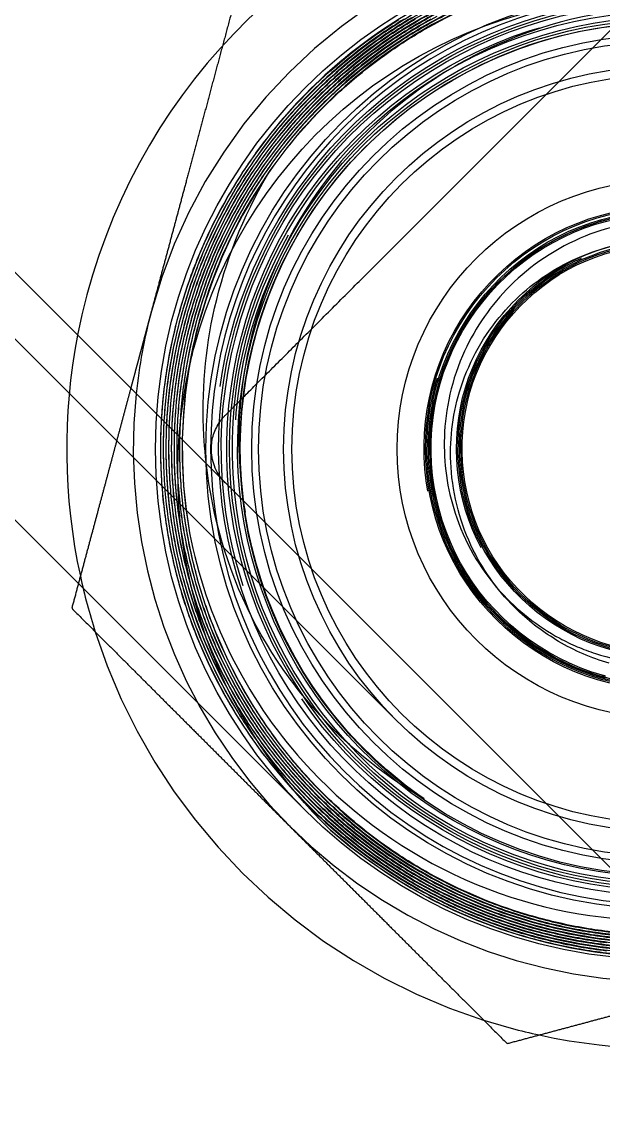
# Model space of a CAD drawing. Header units: millimetres. Extents: x -46397 to 283259, y -8690 to 23983.
# Drawn here: x -20093.39 to -20074.37, y -2672.55 to -2637.29 of the extents above; entities that cross this region are included whole.
import ezdxf

# ---------------------------------------------------------------- set-up
doc = ezdxf.new("R2010")
doc.units = ezdxf.units.MM
doc.linetypes.add('PHANTOM', pattern=[63.5, 31.75, -6.35, 6.35, -6.35, 6.35, -6.35])

# ---------------------------------------------------------------- blocks, each defined once
blk = doc.blocks.new('BO-2')
at = {"color": 251, "linetype": 'PHANTOM', "ltscale": 5}
for p, q in [((709.43, -651.312), (752.693, -694.575)), ((706.469, -654.272), (742.322, -690.125)), ((725.228, -664.936), (782.331, -722.039)), ((751.562, -680.182), (760.432, -671.312)), ((742.322, -690.125), (749.732, -697.535))]:
    blk.add_line(p, q, dxfattribs=at)
for radius in [16.7, 15.054, 13.94, 13.556, 13.329, 12.513, 12.241, 8.803]:
    blk.add_circle((761.541, -685.726), radius, dxfattribs=at)
for radius, start, end in [(19.601, 45, 169.0558), (17.425, 45, 105), (17.425, 105, 165), (14.897, 315, 182.4631), (15.826, 145.514, 189.9827), (7.743, 67.2144, 255), (17.425, 165, 174.0443), (19.601, 169.0558, 192.2521), (17.425, 174.0443, 225), (14.897, 182.4631, 267.5369), (19.601, 192.2521, 197.7479), (19.601, 197.7479, 252.2521), (17.425, 225, 275.9557), (16.602, 228.6069, 273.0731), (19.601, 252.2521, 257.7479), (19.601, 257.7479, 280.9442)]:
    blk.add_arc((761.541, -685.726), radius, start, end, dxfattribs=at)
for points in [[(756.101, -670.373), (754.999, -670.765), (753.955, -671.268), (752.969, -671.88)], [(752.566, -672.257), (753.542, -671.606), (754.57, -671.071), (755.65, -670.648)], [(753.57, -672.048), (754.572, -671.463), (755.63, -670.99), (756.747, -670.635)], [(753.757, -671.119), (752.734, -671.665), (751.754, -672.33), (750.868, -673.079)], [(751.985, -672.336), (752.458, -671.997), (752.955, -671.681), (753.463, -671.394)], [(755.054, -671.271), (753.997, -671.746), (752.994, -672.336), (752.055, -673.039)], [(754.701, -671.337), (754.175, -671.588), (753.657, -671.87), (753.162, -672.177)], [(753.309, -672.099), (753.806, -671.799), (754.317, -671.526), (754.842, -671.282)], [(753.738, -671.532), (752.717, -672.095), (751.769, -672.759), (750.893, -673.525)], [(752.967, -671.673), (752.474, -671.975), (751.996, -672.302), (751.535, -672.656)], [(753.84, -671.678), (753.332, -671.957), (752.841, -672.263), (752.365, -672.596)], [(754.044, -671.468), (753.53, -671.739), (753.027, -672.04), (752.541, -672.367)], [(752.549, -672.482), (753.029, -672.156), (753.532, -671.852), (754.049, -671.578)], [(752.969, -671.88), (752.476, -672.186), (751.996, -672.52), (751.534, -672.88)], [(751.864, -673.087), (752.329, -672.73), (752.813, -672.4), (753.309, -672.099)], [(749.389, -674.642), (750.174, -673.781), (751.039, -673.012), (751.985, -672.336)], [(749.896, -674.49), (750.7, -673.656), (751.59, -672.909), (752.566, -672.257)], [(749.905, -674.737), (750.707, -673.887), (751.588, -673.136), (752.549, -672.482)], [(753.162, -672.177), (752.17, -672.791), (751.259, -673.505), (750.426, -674.318)], [(750.788, -673.396), (751.227, -673.012), (751.691, -672.649), (752.168, -672.315)], [(751.535, -672.656), (751.073, -673.01), (750.626, -673.392), (750.203, -673.795)], [(752.365, -672.596), (751.89, -672.929), (751.429, -673.29), (750.989, -673.676)], [(750.868, -673.079), (749.982, -673.828), (749.181, -674.663), (748.465, -675.588)], [(749.353, -675.492), (750.098, -674.602), (750.934, -673.8), (751.864, -673.087)], [(751.534, -672.88), (751.072, -673.241), (750.633, -673.624), (750.217, -674.027)], [(748.429, -675.946), (749.123, -675.014), (749.909, -674.164), (750.788, -673.396)], [(750.893, -673.525), (750.455, -673.908), (750.033, -674.319), (749.638, -674.748)], [(750.203, -673.795), (749.356, -674.601), (748.607, -675.484), (747.953, -676.443)], [(750.989, -673.676), (750.107, -674.45), (749.325, -675.305), (748.639, -676.24)], [(749.315, -674.991), (749.7, -674.552), (750.112, -674.13), (750.54, -673.736)], [(750.217, -674.027), (749.384, -674.834), (748.642, -675.724), (747.993, -676.701)], [(747.932, -677.14), (748.554, -676.154), (749.273, -675.246), (750.09, -674.418)], [(748.755, -675.81), (749.113, -675.347), (749.494, -674.907), (749.896, -674.49)], [(750.426, -674.318), (750.009, -674.724), (749.611, -675.159), (749.24, -675.61)], [(749.203, -674.968), (748.433, -675.852), (747.769, -676.806), (747.21, -677.821)], [(749.638, -674.748), (749.242, -675.178), (748.873, -675.625), (748.529, -676.091)], [(748.774, -676.076), (749.125, -675.612), (749.504, -675.162), (749.905, -674.737)], [(747.415, -678.401), (747.95, -677.366), (748.607, -676.381), (749.353, -675.492)], [(748.465, -675.588), (748.107, -676.051), (747.772, -676.534), (747.467, -677.029)], [(749.24, -675.61), (748.87, -676.061), (748.527, -676.529), (748.211, -677.014)], [(748.751, -675.942), (748.039, -676.875), (747.44, -677.869), (746.951, -678.919)], [(747.46, -677.405), (747.757, -676.901), (748.082, -676.412), (748.429, -675.946)], [(747.759, -677.251), (748.063, -676.756), (748.397, -676.273), (748.755, -675.81)], [(748.529, -676.091), (748.185, -676.557), (747.866, -677.04), (747.572, -677.542)], [(747.804, -677.519), (748.101, -677.021), (748.424, -676.54), (748.774, -676.076)], [(747.993, -676.701), (747.343, -677.678), (746.808, -678.71), (746.386, -679.789)], [(747.953, -676.443), (747.626, -676.922), (747.322, -677.423), (747.045, -677.939)], [(748.211, -677.014), (747.894, -677.499), (747.605, -678.001), (747.342, -678.52)], [(746.271, -680.39), (746.655, -679.287), (747.152, -678.241), (747.759, -677.251)], [(747.08, -678.673), (747.335, -678.149), (747.622, -677.633), (747.932, -677.14)], [(746.535, -679.003), (746.772, -678.472), (747.037, -677.957), (747.327, -677.456)], [(746.995, -679.06), (747.238, -678.53), (747.508, -678.016), (747.804, -677.519)], [(747.045, -677.939), (746.769, -678.455), (746.521, -678.982), (746.303, -679.519)], [(747.553, -678.304), (747.011, -679.329), (746.583, -680.407), (746.273, -681.539)], [(746.697, -679.998), (746.907, -679.451), (747.147, -678.919), (747.415, -678.401)], [(747.342, -678.52), (747.079, -679.038), (746.842, -679.577), (746.637, -680.124)], [(745.906, -680.639), (746.087, -680.083), (746.298, -679.534), (746.535, -679.003)], [(746.355, -680.692), (746.537, -680.14), (746.753, -679.591), (746.995, -679.06)], [(746.303, -679.519), (745.867, -680.593), (745.545, -681.707), (745.342, -682.862)], [(745.964, -681.049), (746.13, -680.494), (746.326, -679.947), (746.552, -679.409)], [(746.386, -679.789), (746.175, -680.329), (745.993, -680.881), (745.84, -681.445)], [(745.964, -680.16), (745.768, -680.709), (745.6, -681.274), (745.464, -681.84)], [(746.637, -680.124), (746.227, -681.219), (745.942, -682.341), (745.78, -683.492)], [(746.159, -681.665), (746.307, -681.103), (746.487, -680.545), (746.697, -679.998)], [(745.784, -682.074), (745.915, -681.507), (746.078, -680.941), (746.271, -680.39)], [(745.189, -684.038), (745.308, -682.883), (745.546, -681.75), (745.906, -680.639)], [(745.629, -684.089), (745.748, -682.93), (745.99, -681.798), (746.355, -680.692)], [(745.863, -681.041), (745.531, -682.154), (745.319, -683.293), (745.23, -684.456)], [(745.555, -682.737), (745.662, -682.167), (745.798, -681.604), (745.964, -681.049)], [(745.84, -681.445), (745.686, -682.01), (745.563, -682.584), (745.472, -683.158)], [(745.647, -685.102), (745.692, -683.933), (745.863, -682.788), (746.159, -681.665)], [(746.273, -681.539), (745.964, -682.671), (745.784, -683.819), (745.73, -684.977)], [(745.464, -681.84), (745.191, -682.972), (745.04, -684.12), (745.01, -685.283)], [(745.589, -683.666), (745.663, -683.087), (745.77, -682.507), (745.906, -681.942)], [(745.829, -682.225), (745.578, -683.358), (745.45, -684.51), (745.447, -685.68)], [(745.485, -683.786), (745.554, -683.211), (745.653, -682.64), (745.784, -682.074)], [(745.328, -684.473), (745.373, -683.889), (745.449, -683.308), (745.555, -682.737)], [(745.7, -682.406), (745.581, -682.974), (745.493, -683.553), (745.436, -684.136)], [(745.845, -682.579), (745.731, -683.154), (745.648, -683.734), (745.597, -684.312)], [(745.834, -683.603), (745.909, -683.196), (746, -682.791), (746.106, -682.393)], [(745.342, -682.862), (745.139, -684.017), (745.061, -685.177), (745.105, -686.335)], [(745.472, -683.158), (745.289, -684.306), (745.23, -685.462), (745.296, -686.628)], [(746.71, -692.446), (745.605, -689.664), (745.289, -686.579), (745.834, -683.603)], [(745.371, -685.523), (745.377, -684.939), (745.416, -684.361), (745.485, -683.786)], [(745.522, -687.139), (745.418, -685.981), (745.44, -684.823), (745.589, -683.666)], [(745.78, -683.492), (745.699, -684.067), (745.649, -684.653), (745.631, -685.238)], [(745.547, -685.841), (745.543, -685.258), (745.57, -684.669), (745.629, -684.089)], [(745.436, -687.948), (745.276, -686.799), (745.239, -685.641), (745.328, -684.473)], [(745.597, -684.312), (745.546, -684.89), (745.527, -685.469), (745.539, -686.048)], [(745.73, -684.977), (745.676, -686.135), (745.75, -687.313), (745.955, -688.47)], [(745.445, -687.274), (745.389, -686.695), (745.364, -686.106), (745.371, -685.523)], [(745.631, -685.238), (745.614, -685.822), (745.629, -686.403), (745.675, -686.981)], [(745.447, -685.68), (745.446, -686.265), (745.477, -686.852), (745.539, -687.429)], [(745.539, -686.048), (745.552, -686.627), (745.595, -687.207), (745.671, -687.787)], [(745.195, -688.143), (745.109, -687.566), (745.054, -686.989), (745.03, -686.411)], [(745.105, -686.335), (745.127, -686.913), (745.179, -687.492), (745.263, -688.071)], [(745.296, -686.628), (745.329, -687.21), (745.394, -687.796), (745.489, -688.37)], [(746.15, -690.675), (745.793, -689.567), (745.558, -688.433), (745.445, -687.274)], [(745.772, -688.874), (745.657, -688.301), (745.573, -687.718), (745.522, -687.139)], [(745.675, -686.981), (745.721, -687.558), (745.799, -688.132), (745.908, -688.702)], [(745.953, -690.926), (745.581, -689.814), (745.333, -688.681), (745.205, -687.529)], [(745.566, -689.186), (745.443, -688.619), (745.349, -688.041), (745.286, -687.459)], [(745.539, -687.429), (745.601, -688.007), (745.694, -688.579), (745.817, -689.144)], [(745.334, -687.942), (745.413, -688.515), (745.522, -689.084), (745.662, -689.649)], [(746.284, -691.335), (745.883, -690.246), (745.595, -689.097), (745.436, -687.948)], [(745.671, -687.787), (745.747, -688.367), (745.855, -688.945), (745.993, -689.509)], [(745.263, -688.071), (745.347, -688.649), (745.462, -689.226), (745.606, -689.789)], [(745.489, -688.37), (745.584, -688.944), (745.709, -689.51), (745.864, -690.067)], [(746.303, -690.272), (746.135, -689.712), (746, -689.148), (745.896, -688.578)], [(745.908, -688.702), (746.017, -689.273), (746.158, -689.842), (746.331, -690.401)], [(745.288, -688.761), (745.395, -689.33), (745.531, -689.893), (745.697, -690.449)], [(746.207, -690.561), (746.032, -690.009), (745.887, -689.446), (745.772, -688.874)], [(746.661, -692.484), (746.177, -691.42), (745.812, -690.32), (745.566, -689.186)], [(745.769, -689.335), (746.032, -690.48), (746.414, -691.576), (746.909, -692.623)], [(745.606, -689.789), (745.894, -690.915), (746.298, -692), (746.818, -693.044)], [(745.662, -689.649), (745.803, -690.215), (745.975, -690.779), (746.175, -691.326)], [(745.697, -690.449), (745.864, -691.006), (746.061, -691.558), (746.287, -692.098)], [(746.819, -692.187), (746.585, -691.655), (746.381, -691.113), (746.207, -690.561)], [(747.4, -694.091), (746.81, -693.095), (746.325, -692.038), (745.953, -690.926)], [(747.931, -694.112), (747.32, -693.123), (746.822, -692.077), (746.438, -690.976)], [(746.175, -691.326), (746.575, -692.421), (747.086, -693.46), (747.707, -694.443)], [(747.828, -694.449), (747.199, -693.462), (746.685, -692.423), (746.284, -691.335)], [(746.287, -692.098), (746.739, -693.178), (747.298, -694.193), (747.959, -695.145)], [(747.611, -693.749), (747.318, -693.243), (747.053, -692.718), (746.819, -692.187)], [(746.927, -692.453), (747.414, -693.509), (748.01, -694.502), (748.715, -695.432)], [(747.632, -694.635), (747.316, -694.143), (747.025, -693.632), (746.765, -693.112)], [(746.818, -693.044), (747.078, -693.566), (747.368, -694.079), (747.682, -694.569)], [(748.368, -695.542), (748.018, -695.073), (747.696, -694.59), (747.4, -694.091)], [(748.932, -695.551), (748.572, -695.091), (748.236, -694.607), (747.931, -694.112)], [(748.037, -694.303), (748.349, -694.793), (748.687, -695.264), (749.049, -695.716)], [(748.649, -696.05), (748.286, -695.598), (747.947, -695.127), (747.632, -694.635)], [(747.707, -694.443), (748.017, -694.935), (748.357, -695.415), (748.72, -695.873)], [(748.847, -695.873), (748.485, -695.42), (748.143, -694.943), (747.828, -694.449)], [(749.691, -696.321), (749.303, -695.887), (748.934, -695.427), (748.595, -694.952)], [(748.661, -695.062), (749.006, -695.537), (749.373, -695.988), (749.763, -696.417)], [(749.644, -696.664), (749.248, -696.235), (748.874, -695.78), (748.528, -695.313)], [(748.715, -695.432), (749.067, -695.896), (749.448, -696.346), (749.848, -696.769)], [(749.489, -696.888), (749.094, -696.462), (748.717, -696.01), (748.368, -695.542)], [(748.732, -695.6), (749.442, -696.519), (750.243, -697.355), (751.139, -698.107)], [(749.049, -695.716), (749.411, -696.168), (749.798, -696.601), (750.21, -697.014)], [(749.805, -697.346), (749.397, -696.934), (749.011, -696.502), (748.649, -696.05)], [(750.004, -697.169), (749.596, -696.758), (749.21, -696.326), (748.847, -695.873)], [(750.92, -697.551), (750.489, -697.164), (750.079, -696.754), (749.691, -696.321)], [(752.259, -698.952), (751.308, -698.286), (750.436, -697.524), (749.644, -696.664)], [(749.848, -696.769), (750.248, -697.192), (750.669, -697.591), (751.11, -697.966)], [(752.107, -699.17), (751.152, -698.501), (750.279, -697.74), (749.489, -696.888)], [(751.297, -698.337), (750.843, -697.969), (750.412, -697.579), (750.004, -697.169)], [(750.21, -697.014), (750.622, -697.427), (751.061, -697.821), (751.514, -698.185)], [(751.102, -698.521), (750.647, -698.151), (750.214, -697.758), (749.805, -697.346)], [(753.398, -700.191), (752.378, -699.618), (751.434, -698.948), (750.563, -698.181)], [(753.655, -700.03), (752.635, -699.469), (751.686, -698.806), (750.807, -698.042)], [(751.11, -697.966), (751.551, -698.341), (752.012, -698.693), (752.494, -699.02)], [(751.139, -698.107), (751.587, -698.482), (752.058, -698.835), (752.541, -699.158)], [(752.765, -699.081), (752.276, -698.76), (751.803, -698.411), (751.355, -698.041)], [(751.149, -698.459), (752.054, -699.197), (753.024, -699.829), (754.059, -700.357)], [(751.156, -698.351), (751.605, -698.719), (752.076, -699.066), (752.566, -699.388)], [(752.716, -699.366), (752.227, -699.051), (751.751, -698.705), (751.297, -698.337)], [(753.746, -699.878), (753.233, -699.596), (752.735, -699.285), (752.259, -698.952)], [(755.329, -700.543), (754.246, -700.09), (753.232, -699.528), (752.283, -698.861)], [(753.595, -700.098), (753.085, -699.817), (752.585, -699.505), (752.107, -699.17)], [(752.541, -699.158), (753.024, -699.481), (753.522, -699.777), (754.035, -700.045)], [(752.566, -699.388), (753.546, -700.03), (754.578, -700.558), (755.66, -700.974)], [(755.818, -700.928), (754.726, -700.518), (753.692, -699.997), (752.716, -699.366)], [(753.046, -699.586), (753.541, -699.889), (754.058, -700.169), (754.587, -700.419)], [(756.961, -700.939), (755.842, -700.604), (754.774, -700.15), (753.757, -699.58)], [(753.017, -699.88), (753.518, -700.181), (754.037, -700.456), (754.564, -700.701)], [(755.318, -700.634), (754.783, -700.412), (754.259, -700.16), (753.746, -699.878)], [(754.968, -700.967), (754.434, -700.738), (753.907, -700.477), (753.398, -700.191)], [(755.159, -700.856), (754.626, -700.632), (754.104, -700.379), (753.595, -700.098)], [(755.234, -700.791), (754.696, -700.567), (754.165, -700.31), (753.655, -700.03)], [(754.035, -700.045), (754.548, -700.314), (755.076, -700.555), (755.619, -700.768)], [(754.564, -700.701), (755.091, -700.946), (755.628, -701.162), (756.175, -701.35)], [(754.587, -700.419), (755.645, -700.918), (756.74, -701.297), (757.871, -701.558)], [(758.657, -701.618), (757.502, -701.41), (756.387, -701.08), (755.318, -700.634)], [(758.666, -701.53), (757.526, -701.324), (756.413, -700.996), (755.329, -700.543)], [(756.796, -701.445), (756.238, -701.277), (755.693, -701.081), (755.159, -700.856)], [(756.874, -701.376), (756.319, -701.211), (755.772, -701.016), (755.234, -700.791)], [(755.619, -700.768), (756.162, -700.981), (756.722, -701.167), (757.284, -701.319)], [(755.66, -700.974), (756.743, -701.391), (757.887, -701.695), (759.034, -701.872)], [(757.49, -701.454), (756.927, -701.31), (756.364, -701.133), (755.818, -700.928)], [(757.066, -700.982), (757.629, -701.146), (758.198, -701.279), (758.77, -701.38)], [(757.273, -701.672), (756.712, -701.523), (756.156, -701.342), (755.608, -701.132)], [(758.563, -701.781), (757.992, -701.676), (757.429, -701.541), (756.874, -701.376)], [(757.284, -701.319), (758.407, -701.625), (759.55, -701.807), (760.713, -701.866)], [(758.77, -701.38), (759.913, -701.581), (761.069, -701.657), (762.239, -701.605)], [(759.196, -701.796), (758.623, -701.713), (758.054, -701.599), (757.49, -701.454)], [(757.871, -701.558), (758.436, -701.689), (759.011, -701.79), (759.593, -701.86)], [(762.126, -701.864), (760.967, -701.907), (759.811, -701.827), (758.657, -701.618)], [(760.398, -701.747), (759.814, -701.706), (759.237, -701.633), (758.666, -701.53)], [(758.935, -701.588), (759.511, -701.682), (760.088, -701.744), (760.667, -701.775)], [(760.02, -702.25), (759.439, -702.197), (758.856, -702.113), (758.284, -701.999)], [(759.034, -701.872), (760.18, -702.049), (761.338, -702.104), (762.506, -702.034)], [(760.928, -701.953), (760.346, -701.932), (759.768, -701.879), (759.196, -701.796)]]:
    blk.add_open_spline(points, degree=3, dxfattribs=at)
for points, knots in [([(753.623, -697.164), (752.499, -696.388), (751.488, -695.45), (748.794, -692.063), (747.719, -689.143), (747.519, -683.221), (748.395, -680.234), (751.765, -675.354), (754.249, -673.476), (759.866, -671.563), (762.983, -671.534), (768.638, -673.344), (771.16, -675.179), (774.625, -680.005), (775.559, -682.983), (775.468, -688.927), (774.443, -691.877), (770.826, -696.6), (768.244, -698.361), (762.522, -700.001), (759.397, -699.876), (753.821, -697.784), (751.384, -695.821), (748.149, -690.815), (747.36, -687.785), (747.744, -681.834), (748.916, -678.928), (752.772, -674.373), (755.446, -672.737), (761.261, -671.375), (764.385, -671.653), (769.87, -674.025), (772.216, -676.111), (775.211, -681.286), (775.852, -684.361), (775.174, -690.306), (773.857, -693.16), (769.768, -697.534), (767.008, -699.042), (761.115, -700.12), (757.998, -699.687), (752.619, -697.041), (750.372, -694.835), (747.626, -689.502), (747.134, -686.39), (748.106, -680.466), (749.567, -677.672), (753.878, -673.491), (756.718, -672.115), (762.676, -671.325), (765.778, -671.912), (771.038, -674.828), (773.181, -677.149), (775.67, -682.628), (776.009, -685.771), (774.743, -691.658), (773.142, -694.386), (768.616, -698.363), (765.703, -699.602), (759.695, -700.1), (756.616, -699.359), (751.489, -696.179), (749.456, -693.747), (747.232, -688.135), (747.047, -684.969), (748.604, -679.133), (750.343, -676.478), (755.074, -672.716), (758.053, -671.619), (764.098, -671.415), (767.147, -672.309), (772.127, -675.748), (774.044, -678.284), (775.997, -684.017), (776.026, -687.198), (774.178, -692.969), (772.306, -695.544), (767.38, -699.08), (764.341, -700.033), (758.274, -699.94), (755.263, -698.894), (750.443, -695.203), (748.647, -692.567), (746.973, -686.727), (747.1, -683.539), (749.236, -677.847), (751.238, -675.36), (756.347, -672.059), (759.44, -671.254), (765.514, -671.646), (768.479, -672.842), (773.127, -676.778), (774.797, -679.507), (776.187, -685.44), (775.902, -688.629), (773.482, -694.226), (771.353, -696.62), (766.072, -699.676), (762.934, -700.33), (756.868, -699.638), (753.955, -698.294), (749.492, -694.122), (747.953, -691.306), (746.853, -685.292), (747.295, -682.111), (749.995, -676.622), (752.246, -674.329), (757.688, -671.527), (760.864, -671.026), (766.908, -672.017), (769.76, -673.508), (774.026, -677.908), (775.43, -680.805), (776.236, -686.884), (775.637, -690.05), (772.661, -695.416), (770.293, -697.603), (764.702, -700.143), (761.495, -700.488), (755.489, -699.197), (752.705, -697.564), (748.647, -692.945), (747.384, -689.973), (746.875, -683.843), (747.631, -680.701), (750.877, -675.47), (753.357, -673.396), (759.083, -671.127), (762.313, -670.938), (768.268, -672.528), (770.976, -674.301), (774.815, -679.128), (775.934, -682.168), (776.142, -688.335), (775.23, -691.446), (771.721, -696.527), (769.134, -698.483), (763.285, -700.474), (760.039, -700.504), (754.152, -698.619), (751.525, -696.709), (747.917, -691.684), (746.945, -688.583), (747.041, -682.394), (748.108, -679.322), (751.873, -674.405), (754.562, -672.572), (760.52, -670.865), (763.773, -670.994), (769.579, -673.173), (772.116, -675.216), (775.484, -680.428), (776.305, -683.583), (775.905, -689.779), (774.684, -692.804), (770.669, -697.545), (767.886, -699.249), (761.833, -700.666), (758.58, -700.376), (752.87, -697.908), (750.429, -695.736), (747.312, -690.348), (746.644, -687.147), (747.35, -680.959), (748.721, -677.989), (752.977, -673.436), (755.85, -671.866), (761.984, -670.744), (765.229, -671.195), (770.827, -673.949), (773.166, -676.245), (776.024, -681.796), (776.536, -685.036), (775.524, -691.201), (774.004, -694.109), (769.516, -698.461), (766.56, -699.892), (760.36, -700.715), (757.131, -700.103), (751.658, -697.068), (749.427, -694.653), (746.837, -688.951), (746.485, -685.68), (747.802, -679.553), (749.468, -676.714), (754.178, -672.576), (757.209, -671.287), (760.711, -670.997), (761.087, -670.98), (761.464, -670.979)], [0.0042069, 0.0042069, 0.0042069, 0.0042069, 0.0078125, 0.0078125, 0.015625, 0.015625, 0.0234375, 0.0234375, 0.03125, 0.03125, 0.0390625, 0.0390625, 0.046875, 0.046875, 0.0546875, 0.0546875, 0.0625, 0.0625, 0.0703125, 0.0703125, 0.078125, 0.078125, 0.0859375, 0.0859375, 0.09375, 0.09375, 0.1015625, 0.1015625, 0.109375, 0.109375, 0.1171875, 0.1171875, 0.125, 0.125, 0.1328125, 0.1328125, 0.140625, 0.140625, 0.1484375, 0.1484375, 0.15625, 0.15625, 0.1640625, 0.1640625, 0.171875, 0.171875, 0.1796875, 0.1796875, 0.1875, 0.1875, 0.1953125, 0.1953125, 0.203125, 0.203125, 0.2109375, 0.2109375, 0.21875, 0.21875, 0.2265625, 0.2265625, 0.234375, 0.234375, 0.2421875, 0.2421875, 0.25, 0.25, 0.2578125, 0.2578125, 0.265625, 0.265625, 0.2734375, 0.2734375, 0.28125, 0.28125, 0.2890625, 0.2890625, 0.296875, 0.296875, 0.3046875, 0.3046875, 0.3125, 0.3125, 0.3203125, 0.3203125, 0.328125, 0.328125, 0.3359375, 0.3359375, 0.34375, 0.34375, 0.3515625, 0.3515625, 0.359375, 0.359375, 0.3671875, 0.3671875, 0.375, 0.375, 0.3828125, 0.3828125, 0.390625, 0.390625, 0.3984375, 0.3984375, 0.40625, 0.40625, 0.4140625, 0.4140625, 0.421875, 0.421875, 0.4296875, 0.4296875, 0.4375, 0.4375, 0.4453125, 0.4453125, 0.453125, 0.453125, 0.4609375, 0.4609375, 0.46875, 0.46875, 0.4765625, 0.4765625, 0.484375, 0.484375, 0.4921875, 0.4921875, 0.5, 0.5, 0.5078125, 0.5078125, 0.515625, 0.515625, 0.5234375, 0.5234375, 0.53125, 0.53125, 0.5390625, 0.5390625, 0.546875, 0.546875, 0.5546875, 0.5546875, 0.5625, 0.5625, 0.5703125, 0.5703125, 0.578125, 0.578125, 0.5859375, 0.5859375, 0.59375, 0.59375, 0.6015625, 0.6015625, 0.609375, 0.609375, 0.6171875, 0.6171875, 0.625, 0.625, 0.6328125, 0.6328125, 0.640625, 0.640625, 0.6484375, 0.6484375, 0.65625, 0.65625, 0.6640625, 0.6640625, 0.671875, 0.671875, 0.6796875, 0.6796875, 0.6875, 0.6875, 0.6953125, 0.6953125, 0.703125, 0.703125, 0.7109375, 0.7109375, 0.71875, 0.71875, 0.7265625, 0.7265625, 0.7275, 0.7275, 0.7275, 0.7275]), ([(752.168, -672.315), (752.645, -671.981), (753.136, -671.675), (753.643, -671.395), (754.15, -671.115), (754.671, -670.862), (755.208, -670.636)], [0.388944973, 0.388944973, 0.388944973, 0.388944973, 0.390053079, 0.390053079, 0.390053079, 0.391161184, 0.391161184, 0.391161184, 0.391161184]), ([(752.795, -672.213), (753.281, -671.898), (753.783, -671.609), (754.301, -671.348), (754.82, -671.086), (755.358, -670.85), (755.906, -670.645)], [0.195026539, 0.195026539, 0.195026539, 0.195026539, 0.196134645, 0.196134645, 0.196134645, 0.19724275, 0.19724275, 0.19724275, 0.19724275]), ([(746.106, -682.393), (746.963, -679.189), (748.84, -676.293), (751.453, -674.224), (753.988, -672.217), (757.124, -671.064), (760.331, -670.968)], [0.01113418, 0.01113418, 0.01113418, 0.01113418, 0.01744143, 0.01744143, 0.01744143, 0.02355715, 0.02355715, 0.02355715, 0.02355715]), ([(745.955, -688.47), (746.224, -689.838), (746.671, -691.167), (747.916, -693.695), (748.713, -694.876), (751.041, -697.476), (752.714, -698.733), (756.573, -700.576), (758.593, -701.018), (762.342, -701.204), (764.22, -700.958), (766.953, -700.065), (767.872, -699.661), (770.461, -698.205), (771.982, -696.913), (774.452, -693.802), (775.37, -691.997), (776.39, -688.37), (776.567, -686.585), (776.34, -683.85), (776.168, -682.901), (775.409, -680.222), (774.593, -678.568), (772.332, -675.563), (770.865, -674.257), (768.402, -672.811), (767.567, -672.421), (764.77, -671.425), (762.84, -671.2), (759.337, -671.393), (757.498, -671.797), (754.854, -673.053), (754.065, -673.526), (751.905, -675.118), (750.683, -676.425), (748.763, -679.47), (748.097, -681.199), (747.5, -684.584), (747.494, -686.203), (747.77, -687.793)], [-5.991371, -5.991371, -5.991371, -5.991371, -5.756166, -5.756166, -5.51587, -5.51587, -5.167354, -5.167354, -4.794198, -4.794198, -4.422975, -4.422975, -4.225, -4.225, -3.835017, -3.835017, -3.438431, -3.438431, -3.085621, -3.085621, -2.895458, -2.895458, -2.534856, -2.534856, -2.151513, -2.151513, -1.969769, -1.969769, -1.564136, -1.564136, -1.177055, -1.177055, -1.000421, -1.000421, -0.66023, -0.66023, -0.308798, -0.308798, 0, 0, 0, 0]), ([(747.82, -676.5), (748.466, -675.538), (749.209, -674.648), (750.051, -673.833), (750.894, -673.017), (751.811, -672.302), (752.794, -671.688)], [0.516377087, 0.516377087, 0.516377087, 0.516377087, 0.518593298, 0.518593298, 0.518593298, 0.520809508, 0.520809508, 0.520809508, 0.520809508]), ([(753.206, -671.633), (752.701, -671.931), (752.218, -672.255), (751.753, -672.602), (750.825, -673.295), (749.974, -674.083), (749.203, -674.968)], [0.348875364, 0.348875364, 0.348875364, 0.348875364, 0.34998928, 0.34998928, 0.34998928, 0.352217111, 0.352217111, 0.352217111, 0.352217111]), ([(750.54, -673.736), (750.969, -673.343), (751.416, -672.974), (751.882, -672.63), (752.347, -672.286), (752.831, -671.967), (753.334, -671.673)], [0.322458653, 0.322458653, 0.322458653, 0.322458653, 0.323566758, 0.323566758, 0.323566758, 0.324674864, 0.324674864, 0.324674864, 0.324674864]), ([(748.497, -676.766), (749.161, -675.797), (749.919, -674.919), (750.768, -674.13), (751.192, -673.735), (751.639, -673.362), (752.11, -673.012), (752.581, -672.662), (753.069, -672.34), (753.57, -672.048)], [0, 0, 0, 0, 0.002216211, 0.002216211, 0.002216211, 0.003324316, 0.003324316, 0.003324316, 0.004432421, 0.004432421, 0.004432421, 0.004432421]), ([(752.541, -672.367), (752.056, -672.695), (751.592, -673.046), (751.15, -673.421), (750.265, -674.169), (749.464, -675.009), (748.751, -675.942)], [0.544924517, 0.544924517, 0.544924517, 0.544924517, 0.546038433, 0.546038433, 0.546038433, 0.548266264, 0.548266264, 0.548266264, 0.548266264]), ([(750.09, -674.418), (750.498, -674.004), (750.934, -673.607), (751.387, -673.238), (751.839, -672.87), (752.309, -672.528), (752.795, -672.213)], [0.192810329, 0.192810329, 0.192810329, 0.192810329, 0.193918434, 0.193918434, 0.193918434, 0.195026539, 0.195026539, 0.195026539, 0.195026539]), ([(752.055, -673.039), (751.116, -673.743), (750.271, -674.536), (749.517, -675.418), (748.763, -676.299), (748.096, -677.279), (747.553, -678.304)], [0.737631923, 0.737631923, 0.737631923, 0.737631923, 0.739859754, 0.739859754, 0.739859754, 0.742087586, 0.742087586, 0.742087586, 0.742087586]), ([(747.327, -677.456), (747.618, -676.956), (747.935, -676.47), (748.28, -676), (748.624, -675.53), (748.997, -675.073), (749.389, -674.642)], [0.449890767, 0.449890767, 0.449890767, 0.449890767, 0.450998872, 0.450998872, 0.450998872, 0.452106978, 0.452106978, 0.452106978, 0.452106978]), ([(746.552, -679.409), (746.779, -678.87), (747.036, -678.341), (747.318, -677.832), (747.881, -676.815), (748.546, -675.868), (749.315, -674.991)], [0.318026232, 0.318026232, 0.318026232, 0.318026232, 0.319134337, 0.319134337, 0.319134337, 0.321350548, 0.321350548, 0.321350548, 0.321350548]), ([(748.639, -676.24), (747.953, -677.175), (747.36, -678.201), (746.892, -679.263), (746.425, -680.325), (746.075, -681.43), (745.845, -682.579)], [0.612873371, 0.612873371, 0.612873371, 0.612873371, 0.615101203, 0.615101203, 0.615101203, 0.617329034, 0.617329034, 0.617329034, 0.617329034]), ([(745.251, -682.932), (745.447, -681.781), (745.762, -680.666), (746.192, -679.588), (746.407, -679.049), (746.652, -678.517), (746.925, -677.999), (747.199, -677.481), (747.497, -676.982), (747.82, -676.5)], [0.511944666, 0.511944666, 0.511944666, 0.511944666, 0.514160876, 0.514160876, 0.514160876, 0.515268982, 0.515268982, 0.515268982, 0.516377087, 0.516377087, 0.516377087, 0.516377087]), ([(747.467, -677.029), (747.162, -677.523), (746.885, -678.031), (746.634, -678.553), (746.384, -679.075), (746.16, -679.61), (745.964, -680.16)], [0.221888981, 0.221888981, 0.221888981, 0.221888981, 0.223002897, 0.223002897, 0.223002897, 0.224116813, 0.224116813, 0.224116813, 0.224116813]), ([(753.623, -697.164), (752.686, -696.629), (751.82, -695.987), (750.289, -694.56), (749.605, -693.777), (747.982, -691.456), (747.248, -689.812), (746.608, -687.146), (746.474, -686.211), (746.347, -683.888), (746.463, -682.492), (747.122, -679.588), (747.708, -678.129), (748.497, -676.766)], [-1.494979, -1.494979, -1.494979, -1.494979, -1.287461, -1.287461, -1.092573, -1.092573, -0.748624, -0.748624, -0.571424, -0.571424, -0.302102, -0.302102, -0.000001, -0.000001, -0.000001, -0.000001]), ([(745.562, -682.257), (745.81, -681.11), (746.176, -680.007), (746.655, -678.952), (746.895, -678.425), (747.163, -677.909), (747.46, -677.405)], [0.381188236, 0.381188236, 0.381188236, 0.381188236, 0.383404447, 0.383404447, 0.383404447, 0.384512552, 0.384512552, 0.384512552, 0.384512552]), ([(747.572, -677.542), (747.279, -678.043), (747.01, -678.566), (746.771, -679.1), (746.293, -680.167), (745.937, -681.27), (745.7, -682.406)], [0.484773073, 0.484773073, 0.484773073, 0.484773073, 0.485886988, 0.485886988, 0.485886988, 0.488114819, 0.488114819, 0.488114819, 0.488114819]), ([(759.551, -693.153), (759.512, -693.143), (759.473, -693.132), (757.493, -692.57), (755.79, -691.221), (753.83, -687.69), (753.584, -685.53), (754.703, -681.645), (756.061, -679.946), (759.605, -677.996), (761.769, -677.758), (765.655, -678.894), (767.352, -680.261), (769.291, -683.818), (769.52, -685.986), (768.367, -689.873), (766.992, -691.567), (763.422, -693.495), (761.249, -693.716), (757.361, -692.547), (755.67, -691.162), (753.753, -687.579), (753.54, -685.403), (754.727, -681.513), (756.12, -679.825), (759.716, -677.92), (761.896, -677.715), (765.787, -678.919), (767.472, -680.32), (769.366, -683.929), (769.563, -686.114), (768.342, -690.005), (766.932, -691.688), (763.31, -693.57), (761.121, -693.758), (757.229, -692.52), (755.55, -691.101), (753.679, -687.467), (753.499, -685.274), (754.754, -681.381), (756.182, -679.705), (759.828, -677.846), (762.025, -677.674), (765.919, -678.946), (767.592, -680.383), (769.44, -684.042), (769.603, -686.243), (768.314, -690.137), (766.869, -691.807), (763.196, -693.643), (760.992, -693.798), (757.097, -692.491), (755.43, -691.038), (753.606, -687.353), (753.459, -685.145), (754.783, -681.249), (756.246, -679.586), (759.943, -677.773), (762.155, -677.635), (766.051, -678.977), (767.711, -680.448), (769.512, -684.157), (769.642, -686.373), (768.283, -690.27), (766.803, -691.927), (763.081, -693.715), (760.861, -693.836), (756.964, -692.46), (755.311, -690.972), (753.534, -687.237), (753.422, -685.014), (754.815, -681.116), (756.312, -679.467), (760.06, -677.702), (762.287, -677.598), (766.184, -679.009), (767.83, -680.515), (769.583, -684.274), (769.678, -686.505), (768.25, -690.402), (766.735, -692.045), (762.963, -693.785), (760.729, -693.872), (756.832, -692.426), (755.193, -690.903), (753.465, -687.119), (753.387, -684.881), (754.85, -680.984), (756.381, -679.348), (760.178, -677.633), (762.419, -677.564), (766.317, -679.044), (767.948, -680.584), (769.651, -684.393), (769.712, -686.638), (768.214, -690.535), (766.665, -692.163), (764.084, -693.305), (763.372, -693.504), (762.646, -693.604)], [0.1246883, 0.1246883, 0.1246883, 0.1246883, 0.125, 0.125, 0.140625, 0.140625, 0.15625, 0.15625, 0.171875, 0.171875, 0.1875, 0.1875, 0.203125, 0.203125, 0.21875, 0.21875, 0.234375, 0.234375, 0.25, 0.25, 0.265625, 0.265625, 0.28125, 0.28125, 0.296875, 0.296875, 0.3125, 0.3125, 0.328125, 0.328125, 0.34375, 0.34375, 0.359375, 0.359375, 0.375, 0.375, 0.390625, 0.390625, 0.40625, 0.40625, 0.421875, 0.421875, 0.4375, 0.4375, 0.453125, 0.453125, 0.46875, 0.46875, 0.484375, 0.484375, 0.5, 0.5, 0.515625, 0.515625, 0.53125, 0.53125, 0.546875, 0.546875, 0.5625, 0.5625, 0.578125, 0.578125, 0.59375, 0.59375, 0.609375, 0.609375, 0.625, 0.625, 0.640625, 0.640625, 0.65625, 0.65625, 0.671875, 0.671875, 0.6875, 0.6875, 0.703125, 0.703125, 0.71875, 0.71875, 0.734375, 0.734375, 0.75, 0.75, 0.765625, 0.765625, 0.78125, 0.78125, 0.796875, 0.796875, 0.8125, 0.8125, 0.828125, 0.828125, 0.84375, 0.84375, 0.859375, 0.859375, 0.8648583, 0.8648583, 0.8648583, 0.8648583]), ([(747.21, -677.821), (746.931, -678.328), (746.678, -678.852), (746.452, -679.391), (746.226, -679.931), (746.028, -680.484), (745.863, -681.041)], [0.354444943, 0.354444943, 0.354444943, 0.354444943, 0.355558858, 0.355558858, 0.355558858, 0.356672774, 0.356672774, 0.356672774, 0.356672774]), ([(762.646, -693.604), (763.36, -693.491), (764.056, -693.281), (765.509, -692.613), (766.239, -692.114), (767.22, -691.173), (767.537, -690.807), (768.322, -689.715), (768.708, -688.935), (769.251, -687.118), (769.346, -686.077), (769.142, -684.173), (768.899, -683.312), (768.068, -681.599), (767.441, -680.779), (765.99, -679.505), (765.201, -679.028), (763.408, -678.352), (762.407, -678.192), (760.482, -678.266), (759.568, -678.471), (757.761, -679.253), (756.957, -679.843), (755.712, -681.145), (755.223, -681.877), (754.457, -683.644), (754.288, -684.609), (754.268, -686.335), (754.405, -687.178), (755.027, -688.952), (755.544, -689.756), (756.671, -691.007), (757.326, -691.523), (758.425, -692.114), (758.815, -692.281), (760.107, -692.699), (761.048, -692.805), (762.842, -692.655), (763.687, -692.424), (764.957, -691.802), (765.419, -691.503), (766.236, -690.824), (766.594, -690.453), (766.907, -690.046)], [-2.497984, -2.497984, -2.497984, -2.497984, -2.412168, -2.412168, -2.308105, -2.308105, -2.25068, -2.25068, -2.1483, -2.1483, -2.026482, -2.026482, -1.921871, -1.921871, -1.801728, -1.801728, -1.693956, -1.693956, -1.575598, -1.575598, -1.465908, -1.465908, -1.342387, -1.342387, -1.226421, -1.226421, -1.086261, -1.086261, -0.951591, -0.951591, -0.786956, -0.786956, -0.628734, -0.628734, -0.54764, -0.54764, -0.368866, -0.368866, -0.203236, -0.203236, -0.098242, -0.098242, 0, 0, 0, 0]), ([(745.906, -681.942), (746.043, -681.376), (746.209, -680.82), (746.405, -680.275), (746.601, -679.731), (746.826, -679.196), (747.08, -678.673)], [0.187269802, 0.187269802, 0.187269802, 0.187269802, 0.188377907, 0.188377907, 0.188377907, 0.189486013, 0.189486013, 0.189486013, 0.189486013]), ([(759.665, -692.727), (759.087, -692.559), (758.532, -692.319), (757.53, -691.728), (757.08, -691.387), (756.083, -690.43), (755.591, -689.764), (754.807, -688.183), (754.56, -687.26), (754.447, -685.49), (754.539, -684.657), (755.042, -682.972), (755.485, -682.142), (756.615, -680.767), (757.271, -680.212), (758.806, -679.341), (759.685, -679.056), (761.41, -678.851), (762.243, -678.902), (763.978, -679.334), (764.787, -679.748), (765.93, -680.602), (766.359, -681.021), (767.103, -681.97), (767.41, -682.498), (767.641, -683.063)], [-1.59145, -1.59145, -1.59145, -1.59145, -1.491925, -1.491925, -1.398913, -1.398913, -1.263393, -1.263393, -1.107988, -1.107988, -0.971167, -0.971167, -0.818133, -0.818133, -0.67792, -0.67792, -0.527233, -0.527233, -0.390653, -0.390653, -0.231368, -0.231368, -0.116876, -0.116876, 0, 0, 0, 0]), ([(767.641, -683.063), (768.246, -684.457), (768.365, -686.061), (767.485, -689.211), (766.322, -690.691), (763.269, -692.403), (761.398, -692.623), (758.027, -691.667), (756.549, -690.496), (754.847, -687.431), (754.633, -685.556), (755.604, -682.183), (756.783, -680.707), (759.86, -679.014), (761.739, -678.807), (765.113, -679.793), (766.587, -680.979), (768.272, -684.069), (768.471, -685.952), (767.471, -689.328), (766.276, -690.8), (763.175, -692.475), (761.288, -692.668), (757.91, -691.652), (756.44, -690.45), (754.774, -687.337), (754.589, -685.445), (755.62, -682.065), (756.83, -680.598), (759.955, -678.942), (761.85, -678.763), (765.231, -679.809), (766.697, -681.027), (768.343, -684.164), (768.515, -686.063), (767.454, -689.446), (766.228, -690.909), (763.079, -692.546), (761.176, -692.71), (757.791, -691.634), (756.331, -690.401), (754.703, -687.24), (754.546, -685.333), (755.638, -681.947), (756.879, -680.489), (760.051, -678.871), (761.962, -678.722), (765.35, -679.828), (766.805, -681.077), (768.414, -684.261), (768.556, -686.176), (767.434, -689.565), (766.177, -691.018), (762.982, -692.616), (761.063, -692.751), (757.673, -691.614), (756.222, -690.349), (754.634, -687.142), (754.506, -685.22), (755.658, -681.829), (756.931, -680.38), (760.15, -678.802), (762.076, -678.682), (765.468, -679.849), (766.914, -681.13), (768.482, -684.36), (768.595, -686.29), (767.413, -689.683), (766.124, -691.126), (762.882, -692.685), (760.949, -692.79), (757.554, -691.592), (756.114, -690.296), (754.566, -687.043), (754.467, -685.106), (755.681, -681.71), (756.985, -680.272), (760.25, -678.734), (762.191, -678.643), (765.418, -679.811), (766.734, -680.93), (767.538, -682.343)], [0.0801539, 0.0801539, 0.0801539, 0.0801539, 0.09375, 0.09375, 0.109375, 0.109375, 0.125, 0.125, 0.140625, 0.140625, 0.15625, 0.15625, 0.171875, 0.171875, 0.1875, 0.1875, 0.203125, 0.203125, 0.21875, 0.21875, 0.234375, 0.234375, 0.25, 0.25, 0.265625, 0.265625, 0.28125, 0.28125, 0.296875, 0.296875, 0.3125, 0.3125, 0.328125, 0.328125, 0.34375, 0.34375, 0.359375, 0.359375, 0.375, 0.375, 0.390625, 0.390625, 0.40625, 0.40625, 0.421875, 0.421875, 0.4375, 0.4375, 0.453125, 0.453125, 0.46875, 0.46875, 0.484375, 0.484375, 0.5, 0.5, 0.515625, 0.515625, 0.53125, 0.53125, 0.546875, 0.546875, 0.5625, 0.5625, 0.578125, 0.578125, 0.59375, 0.59375, 0.609375, 0.609375, 0.625, 0.625, 0.640625, 0.640625, 0.65625, 0.65625, 0.671875, 0.671875, 0.6875, 0.6875, 0.7015687, 0.7015687, 0.7015687, 0.7015687]), ([(746.951, -678.919), (746.706, -679.445), (746.489, -679.985), (746.301, -680.54), (746.112, -681.095), (745.955, -681.659), (745.829, -682.225)], [0.550494095, 0.550494095, 0.550494095, 0.550494095, 0.551608011, 0.551608011, 0.551608011, 0.552721927, 0.552721927, 0.552721927, 0.552721927]), ([(747.127, -684.618), (747.296, -684.448), (747.481, -684.264), (747.907, -683.837), (748.194, -683.55), (748.814, -682.931), (749.146, -682.598), (749.775, -681.969), (750.129, -681.615), (750.853, -680.891), (751.223, -680.521), (751.562, -680.182)], [0, 0, 0, 0, 0.0716764, 0.0716764, 0.1646143, 0.1646143, 0.2575522, 0.2575522, 0.3492283, 0.3492283, 0.4409044, 0.4409044, 0.4409044, 0.4409044]), ([(745.286, -687.459), (745.223, -686.876), (745.193, -686.295), (745.192, -685.715), (745.192, -684.556), (745.314, -683.403), (745.562, -682.257)], [0.37786392, 0.37786392, 0.37786392, 0.37786392, 0.378972025, 0.378972025, 0.378972025, 0.381188236, 0.381188236, 0.381188236, 0.381188236]), ([(745.03, -686.411), (745.006, -685.833), (745.011, -685.253), (745.048, -684.673), (745.085, -684.093), (745.153, -683.508), (745.251, -682.932)], [0.509728455, 0.509728455, 0.509728455, 0.509728455, 0.51083656, 0.51083656, 0.51083656, 0.511944666, 0.511944666, 0.511944666, 0.511944666]), ([(745.205, -687.529), (745.141, -686.953), (745.107, -686.372), (745.104, -685.786), (745.101, -685.201), (745.13, -684.616), (745.189, -684.038)], [0.443242135, 0.443242135, 0.443242135, 0.443242135, 0.44435024, 0.44435024, 0.44435024, 0.445458346, 0.445458346, 0.445458346, 0.445458346]), ([(745.436, -684.136), (745.379, -684.719), (745.354, -685.301), (745.36, -685.88), (745.372, -687.039), (745.507, -688.191), (745.769, -689.335)], [0.489228735, 0.489228735, 0.489228735, 0.489228735, 0.490342651, 0.490342651, 0.490342651, 0.492570482, 0.492570482, 0.492570482, 0.492570482]), ([(745.23, -684.456), (745.185, -685.038), (745.171, -685.627), (745.189, -686.209), (745.207, -686.791), (745.255, -687.368), (745.334, -687.942)], [0.358900605, 0.358900605, 0.358900605, 0.358900605, 0.360014521, 0.360014521, 0.360014521, 0.361128436, 0.361128436, 0.361128436, 0.361128436]), ([(747.127, -686.835), (747.125, -686.833), (747.123, -686.832), (746.845, -686.551), (746.682, -686.176), (746.657, -685.46), (746.744, -685.144), (746.98, -684.781), (747.049, -684.695), (747.127, -684.618)], [1.1423712, 1.1423712, 1.1423712, 1.1423712, 1.1436049, 1.1436049, 1.3513443, 1.3513443, 1.5195255, 1.5195255, 1.5771224, 1.5771224, 1.5771224, 1.5771224]), ([(745.896, -688.578), (745.791, -688.008), (745.718, -687.434), (745.676, -686.854), (745.635, -686.275), (745.625, -685.686), (745.647, -685.102)], [0.055405267, 0.055405267, 0.055405267, 0.055405267, 0.056513372, 0.056513372, 0.056513372, 0.057621478, 0.057621478, 0.057621478, 0.057621478]), ([(745.01, -685.283), (744.995, -685.864), (745.011, -686.453), (745.057, -687.035), (745.104, -687.617), (745.181, -688.192), (745.288, -688.761)], [0.227458559, 0.227458559, 0.227458559, 0.227458559, 0.228572475, 0.228572475, 0.228572475, 0.229686391, 0.229686391, 0.229686391, 0.229686391]), ([(746.438, -690.976), (746.246, -690.425), (746.082, -689.858), (745.952, -689.291), (745.822, -688.723), (745.723, -688.152), (745.656, -687.577), (745.588, -687.002), (745.552, -686.424), (745.547, -685.841)], [0.117459166, 0.117459166, 0.117459166, 0.117459166, 0.118567271, 0.118567271, 0.118567271, 0.119675376, 0.119675376, 0.119675376, 0.120783482, 0.120783482, 0.120783482, 0.120783482]), ([(746.765, -693.112), (746.244, -692.072), (745.837, -690.989), (745.544, -689.861), (745.398, -689.297), (745.281, -688.719), (745.195, -688.143)], [0.505296034, 0.505296034, 0.505296034, 0.505296034, 0.507512244, 0.507512244, 0.507512244, 0.50862035, 0.50862035, 0.50862035, 0.50862035]), ([(745.817, -689.144), (745.941, -689.71), (746.095, -690.27), (746.281, -690.824), (746.466, -691.378), (746.684, -691.925), (746.927, -692.453)], [0.557177589, 0.557177589, 0.557177589, 0.557177589, 0.558291505, 0.558291505, 0.558291505, 0.55940542, 0.55940542, 0.55940542, 0.55940542]), ([(745.993, -689.509), (746.268, -690.637), (746.663, -691.726), (747.179, -692.775), (747.437, -693.299), (747.725, -693.813), (748.037, -694.303)], [0.621784696, 0.621784696, 0.621784696, 0.621784696, 0.624012528, 0.624012528, 0.624012528, 0.625126443, 0.625126443, 0.625126443, 0.625126443]), ([(745.864, -690.067), (746.019, -690.625), (746.204, -691.175), (746.419, -691.716), (746.634, -692.258), (746.88, -692.793), (747.153, -693.309)], [0.427963375, 0.427963375, 0.427963375, 0.427963375, 0.42907729, 0.42907729, 0.42907729, 0.430191206, 0.430191206, 0.430191206, 0.430191206]), ([(748.595, -694.952), (747.917, -694.002), (747.351, -692.992), (746.897, -691.921), (746.67, -691.386), (746.47, -690.831), (746.303, -690.272)], [0.050972846, 0.050972846, 0.050972846, 0.050972846, 0.053189056, 0.053189056, 0.053189056, 0.054297162, 0.054297162, 0.054297162, 0.054297162]), ([(746.331, -690.401), (746.676, -691.521), (747.138, -692.584), (747.712, -693.592), (748, -694.096), (748.316, -694.588), (748.661, -695.062)], [0.686391804, 0.686391804, 0.686391804, 0.686391804, 0.688619635, 0.688619635, 0.688619635, 0.68973355, 0.68973355, 0.68973355, 0.68973355]), ([(748.528, -695.313), (748.183, -694.845), (747.865, -694.361), (747.573, -693.861), (747.281, -693.361), (747.016, -692.845), (746.778, -692.312), (746.54, -691.78), (746.329, -691.229), (746.15, -690.675)], [0.242675069, 0.242675069, 0.242675069, 0.242675069, 0.243783174, 0.243783174, 0.243783174, 0.24489128, 0.24489128, 0.24489128, 0.245999385, 0.245999385, 0.245999385, 0.245999385]), ([(748.435, -695.484), (748.089, -695.02), (747.767, -694.538), (747.471, -694.037), (747.175, -693.537), (746.903, -693.016), (746.661, -692.484)], [0.372323393, 0.372323393, 0.372323393, 0.372323393, 0.373431499, 0.373431499, 0.373431499, 0.374539604, 0.374539604, 0.374539604, 0.374539604]), ([(750.563, -698.181), (748.982, -696.647), (747.716, -694.818), (746.859, -692.807), (746.808, -692.687), (746.758, -692.567), (746.71, -692.446)], [0.000213681, 0.000213681, 0.000213681, 0.000213681, 0.004382805, 0.004382805, 0.004382805, 0.0046312, 0.0046312, 0.0046312, 0.0046312]), ([(746.909, -692.623), (747.157, -693.147), (747.433, -693.659), (747.739, -694.159), (748.044, -694.658), (748.377, -695.141), (748.732, -695.6)], [0.494798313, 0.494798313, 0.494798313, 0.494798313, 0.495912229, 0.495912229, 0.495912229, 0.497026145, 0.497026145, 0.497026145, 0.497026145]), ([(747.153, -693.309), (747.697, -694.339), (748.344, -695.299), (749.093, -696.189), (749.468, -696.634), (749.871, -697.064), (750.293, -697.467), (750.715, -697.871), (751.155, -698.249), (751.614, -698.602), (752.073, -698.955), (752.55, -699.283), (753.046, -699.586)], [0.430191206, 0.430191206, 0.430191206, 0.430191206, 0.432419037, 0.432419037, 0.432419037, 0.433532953, 0.433532953, 0.433532953, 0.434646869, 0.434646869, 0.434646869, 0.435760784, 0.435760784, 0.435760784, 0.435760784]), ([(752.283, -698.861), (751.809, -698.528), (751.352, -698.168), (750.912, -697.78), (750.472, -697.393), (750.055, -696.983), (749.663, -696.554), (748.881, -695.697), (748.196, -694.763), (747.611, -693.749)], [0.175080643, 0.175080643, 0.175080643, 0.175080643, 0.176188749, 0.176188749, 0.176188749, 0.177296854, 0.177296854, 0.177296854, 0.179513065, 0.179513065, 0.179513065, 0.179513065]), ([(747.682, -694.569), (747.995, -695.06), (748.333, -695.531), (748.695, -695.983), (749.056, -696.435), (749.441, -696.868), (749.851, -697.281), (750.26, -697.695), (750.697, -698.091), (751.149, -698.459)], [0.299863076, 0.299863076, 0.299863076, 0.299863076, 0.300976992, 0.300976992, 0.300976992, 0.302090907, 0.302090907, 0.302090907, 0.303204823, 0.303204823, 0.303204823, 0.303204823]), ([(747.959, -695.145), (748.621, -696.098), (749.396, -696.993), (750.243, -697.786), (751.09, -698.578), (752.014, -699.277), (753.017, -699.88)], [0.234142053, 0.234142053, 0.234142053, 0.234142053, 0.236369885, 0.236369885, 0.236369885, 0.238597716, 0.238597716, 0.238597716, 0.238597716]), ([(750.807, -698.042), (750.368, -697.659), (749.945, -697.249), (749.548, -696.821), (749.152, -696.394), (748.781, -695.948), (748.435, -695.484)], [0.370107183, 0.370107183, 0.370107183, 0.370107183, 0.371215288, 0.371215288, 0.371215288, 0.372323393, 0.372323393, 0.372323393, 0.372323393]), ([(751.355, -698.041), (750.907, -697.672), (750.481, -697.279), (750.077, -696.864), (749.673, -696.449), (749.291, -696.012), (748.932, -695.551)], [0.111918639, 0.111918639, 0.111918639, 0.111918639, 0.113026744, 0.113026744, 0.113026744, 0.11413485, 0.11413485, 0.11413485, 0.11413485]), ([(748.72, -695.873), (749.083, -696.331), (749.468, -696.766), (749.874, -697.179), (750.28, -697.592), (750.708, -697.982), (751.156, -698.351)], [0.366698015, 0.366698015, 0.366698015, 0.366698015, 0.36781193, 0.36781193, 0.36781193, 0.368925846, 0.368925846, 0.368925846, 0.368925846]), ([(749.763, -696.417), (750.543, -697.275), (751.412, -698.044), (752.372, -698.72), (753.332, -699.396), (754.349, -699.955), (755.419, -700.401), (755.954, -700.623), (756.503, -700.817), (757.066, -700.982)], [0.690847466, 0.690847466, 0.690847466, 0.690847466, 0.693075297, 0.693075297, 0.693075297, 0.695303129, 0.695303129, 0.695303129, 0.696417044, 0.696417044, 0.696417044, 0.696417044]), ([(753.757, -699.58), (753.249, -699.295), (752.751, -698.979), (752.277, -698.64), (751.803, -698.3), (751.351, -697.937), (750.92, -697.551)], [0.046540424, 0.046540424, 0.046540424, 0.046540424, 0.047648529, 0.047648529, 0.047648529, 0.048756635, 0.048756635, 0.048756635, 0.048756635]), ([(751.514, -698.185), (752.422, -698.914), (753.398, -699.537), (754.443, -700.054), (754.965, -700.312), (755.508, -700.544), (756.055, -700.744)], [0.62846819, 0.62846819, 0.62846819, 0.62846819, 0.630696021, 0.630696021, 0.630696021, 0.631809937, 0.631809937, 0.631809937, 0.631809937]), ([(755.608, -701.132), (755.061, -700.922), (754.53, -700.685), (754.014, -700.421), (752.982, -699.893), (752.01, -699.261), (751.102, -698.521)], [0.497539296, 0.497539296, 0.497539296, 0.497539296, 0.498647402, 0.498647402, 0.498647402, 0.500863612, 0.500863612, 0.500863612, 0.500863612]), ([(752.494, -699.02), (752.976, -699.347), (753.481, -699.651), (753.996, -699.925), (755.026, -700.471), (756.102, -700.899), (757.223, -701.211), (757.783, -701.367), (758.359, -701.493), (758.935, -701.588)], [0.564974999, 0.564974999, 0.564974999, 0.564974999, 0.566088914, 0.566088914, 0.566088914, 0.568316746, 0.568316746, 0.568316746, 0.569430661, 0.569430661, 0.569430661, 0.569430661]), ([(757.53, -701.19), (756.963, -701.044), (756.404, -700.866), (755.861, -700.66), (754.776, -700.248), (753.743, -699.723), (752.765, -699.081)], [0.107486218, 0.107486218, 0.107486218, 0.107486218, 0.108594323, 0.108594323, 0.108594323, 0.110810534, 0.110810534, 0.110810534, 0.110810534]), ([(754.059, -700.357), (754.576, -700.621), (755.113, -700.86), (755.659, -701.069), (756.206, -701.278), (756.759, -701.456), (757.319, -701.604)], [0.305432654, 0.305432654, 0.305432654, 0.305432654, 0.30654657, 0.30654657, 0.30654657, 0.307660486, 0.307660486, 0.307660486, 0.307660486]), ([(758.284, -701.999), (757.713, -701.885), (757.151, -701.741), (756.598, -701.57), (756.045, -701.398), (755.502, -701.197), (754.968, -700.967)], [0.561809406, 0.561809406, 0.561809406, 0.561809406, 0.562917511, 0.562917511, 0.562917511, 0.564025617, 0.564025617, 0.564025617, 0.564025617]), ([(756.055, -700.744), (756.602, -700.943), (757.157, -701.111), (757.719, -701.249), (758.282, -701.387), (758.851, -701.495), (759.429, -701.571)], [0.631809937, 0.631809937, 0.631809937, 0.631809937, 0.632923853, 0.632923853, 0.632923853, 0.634037768, 0.634037768, 0.634037768, 0.634037768]), ([(760.393, -701.569), (759.814, -701.528), (759.239, -701.455), (758.666, -701.35), (758.093, -701.245), (757.521, -701.107), (756.961, -700.939)], [0.042108003, 0.042108003, 0.042108003, 0.042108003, 0.043216108, 0.043216108, 0.043216108, 0.044324213, 0.044324213, 0.044324213, 0.044324213]), ([(766.14, -701.018), (765.029, -701.353), (763.89, -701.566), (762.719, -701.654), (761.549, -701.741), (760.388, -701.7), (759.241, -701.534), (758.667, -701.451), (758.097, -701.337), (757.53, -701.19)], [0.101945691, 0.101945691, 0.101945691, 0.101945691, 0.104161902, 0.104161902, 0.104161902, 0.106378112, 0.106378112, 0.106378112, 0.107486218, 0.107486218, 0.107486218, 0.107486218]), ([(756.175, -701.35), (756.723, -701.537), (757.281, -701.696), (757.85, -701.826), (758.418, -701.956), (758.999, -702.057), (759.577, -702.125)], [0.240825547, 0.240825547, 0.240825547, 0.240825547, 0.241939463, 0.241939463, 0.241939463, 0.243053378, 0.243053378, 0.243053378, 0.243053378]), ([(759.429, -701.571), (760.006, -701.647), (760.594, -701.693), (761.177, -701.706), (762.343, -701.731), (763.497, -701.63), (764.638, -701.404)], [0.634037768, 0.634037768, 0.634037768, 0.634037768, 0.635151684, 0.635151684, 0.635151684, 0.637379515, 0.637379515, 0.637379515, 0.637379515]), ([(763.708, -701.996), (763.128, -702.074), (762.542, -702.12), (761.961, -702.136), (760.8, -702.166), (759.646, -702.075), (758.499, -701.86), (757.926, -701.752), (757.353, -701.612), (756.796, -701.445)], [0.426620555, 0.426620555, 0.426620555, 0.426620555, 0.42772866, 0.42772866, 0.42772866, 0.429944871, 0.429944871, 0.429944871, 0.431052976, 0.431052976, 0.431052976, 0.431052976]), ([(762.458, -702.204), (761.877, -702.236), (761.289, -702.239), (760.706, -702.209), (759.538, -702.151), (758.394, -701.971), (757.273, -701.672)], [0.493106875, 0.493106875, 0.493106875, 0.493106875, 0.49421498, 0.49421498, 0.49421498, 0.496431191, 0.496431191, 0.496431191, 0.496431191]), ([(757.319, -701.604), (758.439, -701.901), (759.586, -702.079), (760.758, -702.134), (761.931, -702.189), (763.088, -702.119), (764.231, -701.928)], [0.307660486, 0.307660486, 0.307660486, 0.307660486, 0.309888317, 0.309888317, 0.309888317, 0.312116148, 0.312116148, 0.312116148, 0.312116148]), ([(763.774, -701.897), (762.625, -702.057), (761.467, -702.094), (760.301, -702.007), (759.718, -701.963), (759.135, -701.887), (758.563, -701.781)], [0.36124234, 0.36124234, 0.36124234, 0.36124234, 0.363458551, 0.363458551, 0.363458551, 0.364566656, 0.364566656, 0.364566656, 0.364566656])]:
    blk.add_open_spline(points, degree=3, knots=knots, dxfattribs=at)
for points, weights in [([(747.313, -671.499), (745.918, -676.706), (744.709, -681.216)], [1.34963998936, 1.45403500584, 1.45403500584]), ([(744.709, -681.216), (744.373, -682.472), (744.033, -683.741)], [1.45403500584, 1.45403500584, 1.44594464921]), ([(744.033, -683.741), (743.133, -687.099), (742.106, -690.934)], [1.44594464921, 1.42497312506, 1.34963998936]), ([(742.106, -690.934), (745.918, -694.746), (749.219, -698.048)], [1.34963998936, 1.45403500584, 1.45403500584]), ([(749.219, -698.048), (752.521, -701.349), (756.333, -705.162)], [1.45403500584, 1.45403500584, 1.34963998936]), ([(756.333, -705.162), (760.168, -704.134), (763.526, -703.234)], [1.34963998936, 1.42497312506, 1.44594464921])]:
    blk.add_rational_spline(points, weights, degree=2, dxfattribs=at)

msp = doc.modelspace()

# ---------------------------------------------------------------- hatches: boundary and pattern name
h = msp.add_hatch()
h.set_pattern_fill('AR-HBONE', color=1, scale=0.3)
h.set_pattern_definition([(45, (-288320.135, 2325.294), (0, 43.1052294), [91.44, -30.48]), (135, (-288298.583, 2346.847), (4e-15, 43.1052294), [91.44, -30.48])])
h.paths.add_polyline_path([(-17781.52, -926.867), (-23881.52, -926.867, 0.282615), (-24230.199, -1141.058, 0.238931), (-24230.199, -2794.675, 0.282615), (-23881.52, -3008.867), (-17781.52, -3008.867, 0.282615), (-17432.841, -2794.675, 0.238931), (-17432.841, -1141.058, 0.282615)])
h.paths.add_polyline_path([(-17477.44, -1163.661, -0.238931), (-17477.44, -2772.072, -0.282615), (-17781.52, -2958.867), (-23881.52, -2958.867, -0.282615), (-24185.599, -2772.072, -0.238931), (-24185.599, -1163.661, -0.282615), (-23881.52, -976.867), (-17781.52, -976.867, -0.282615)], flags=16)

# ---------------------------------------------------------------- block references
msp.add_blockref('BO-2', (-20833.853, -1965.532, -1.499))

doc.saveas('drawing.dxf')
